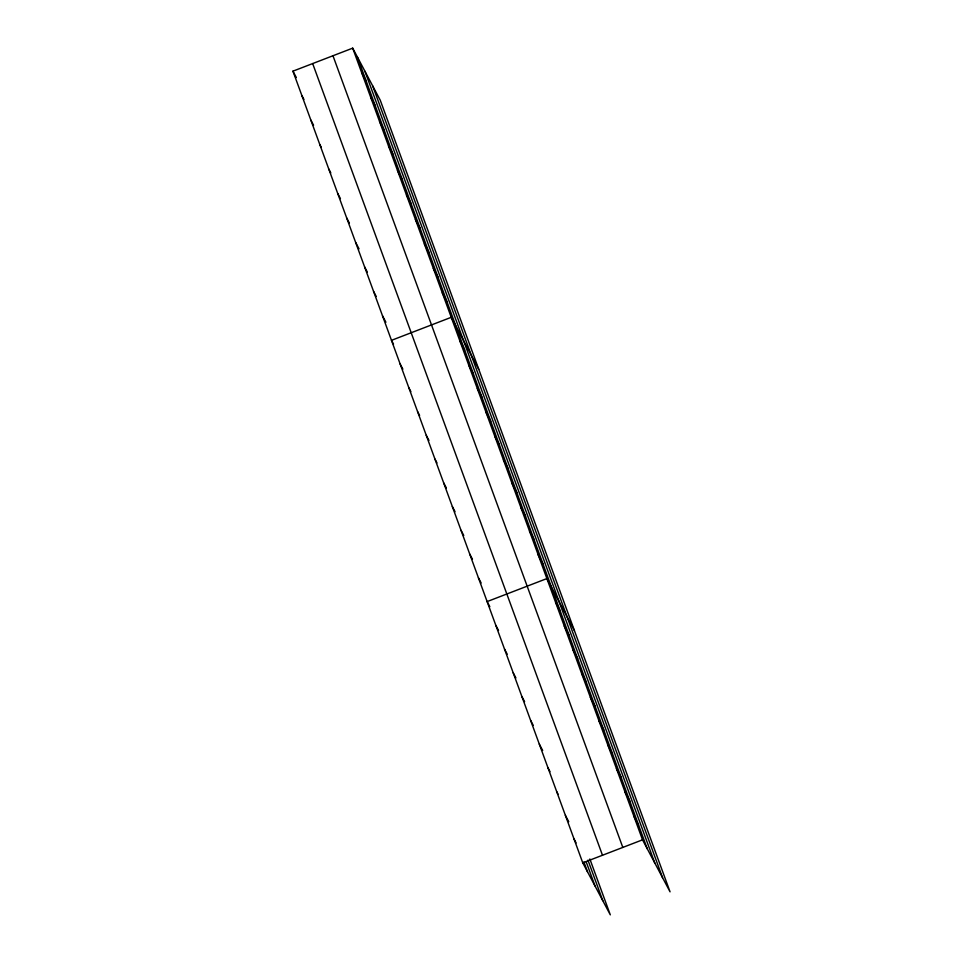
<?xml version="1.0" encoding="UTF-8"?>
<svg xmlns="http://www.w3.org/2000/svg" width="963" height="963" viewBox="0 0 963 963"><rect width="100%" height="100%" fill="white"/><g stroke="black" fill="none" stroke-linecap="round" stroke-linejoin="round"><path stroke-width="1.44" d="M589.85 858.972L610.301 914.85L582.771 862.848L292.945 71.166L352.699 48.15L380.229 100.152L670.055 891.834L642.526 839.832L352.699 48.15M582.771 862.848L642.526 839.832M361.655 72.622L366.385 81.566M370.611 97.094L375.341 106.026M379.566 121.567L384.297 130.499M388.522 146.027L393.265 154.971M397.49 170.499L402.221 179.443M406.446 194.971L411.177 203.915M415.402 219.444L420.133 228.387M424.358 243.916L429.089 252.848M433.314 268.388L438.057 277.32M442.282 292.848L447.013 301.792M478.767 369.323L451.238 317.321L391.484 340.336L393.518 344.164M459.929 341.071L464.66 350.014M468.62 364.821L473.363 373.764M477.323 388.571L482.054 397.514M486.014 412.32L490.745 421.264M494.705 436.07L499.448 445.014M503.408 459.833L508.139 468.764M512.099 483.582L516.83 492.514M292.945 71.166L296.327 77.546M520.79 507.332L525.533 516.264M301.901 95.626L303.935 99.466M529.494 531.082L534.224 540.014M310.856 120.098L313.565 125.214M538.185 554.832L542.915 563.764M319.812 144.57L321.173 147.122M574.417 630.584L546.876 578.582L487.134 601.586L489.83 606.702M328.78 169.043L330.803 172.871M555.579 602.332L560.31 611.276M337.736 193.515L340.445 198.619M564.27 626.082L569.001 635.026M346.692 217.987L349.4 223.091M572.961 649.832L577.692 658.776M355.648 242.447L359.03 248.839M581.664 673.582L586.395 682.526M364.604 266.92L367.312 272.035M590.355 697.332L595.086 706.276M373.572 291.392L376.268 296.508M599.046 721.082L603.777 730.026M382.528 315.864L385.91 322.244M607.749 744.832L612.48 753.776M616.44 768.582L621.171 777.526M400.175 364.086L402.883 369.19M625.131 792.332L629.862 801.276M408.878 387.836L410.9 391.664M633.823 816.082L638.565 825.026M417.569 411.586L419.603 415.414M426.26 435.336L428.968 440.44M434.963 459.086L436.985 462.914M443.654 482.836L446.363 487.94M452.345 506.586L455.054 511.702M461.048 530.336L463.745 535.452M469.739 554.086L472.448 559.202M478.43 577.836L481.139 582.952M495.825 625.336L498.533 630.452M504.516 649.086L507.224 654.202M513.219 672.836L515.915 677.952M521.91 696.598L524.618 701.702M530.601 720.348L533.309 725.452M539.304 744.098L542.675 750.478M547.995 767.848L550.017 771.676M556.686 791.598L558.034 794.15M565.377 815.348L568.76 821.728M574.08 839.098L576.103 842.926M372.705 85.948L662.532 877.63M364.953 71.298L654.78 862.992M357.429 57.094L647.256 848.776M332.969 55.746L622.808 847.428M312.662 63.57L602.489 855.252M587.948 860.128L602.778 900.634M586.335 862.246L595.026 885.996M583.927 862.005L587.502 871.792"/></g></svg>
